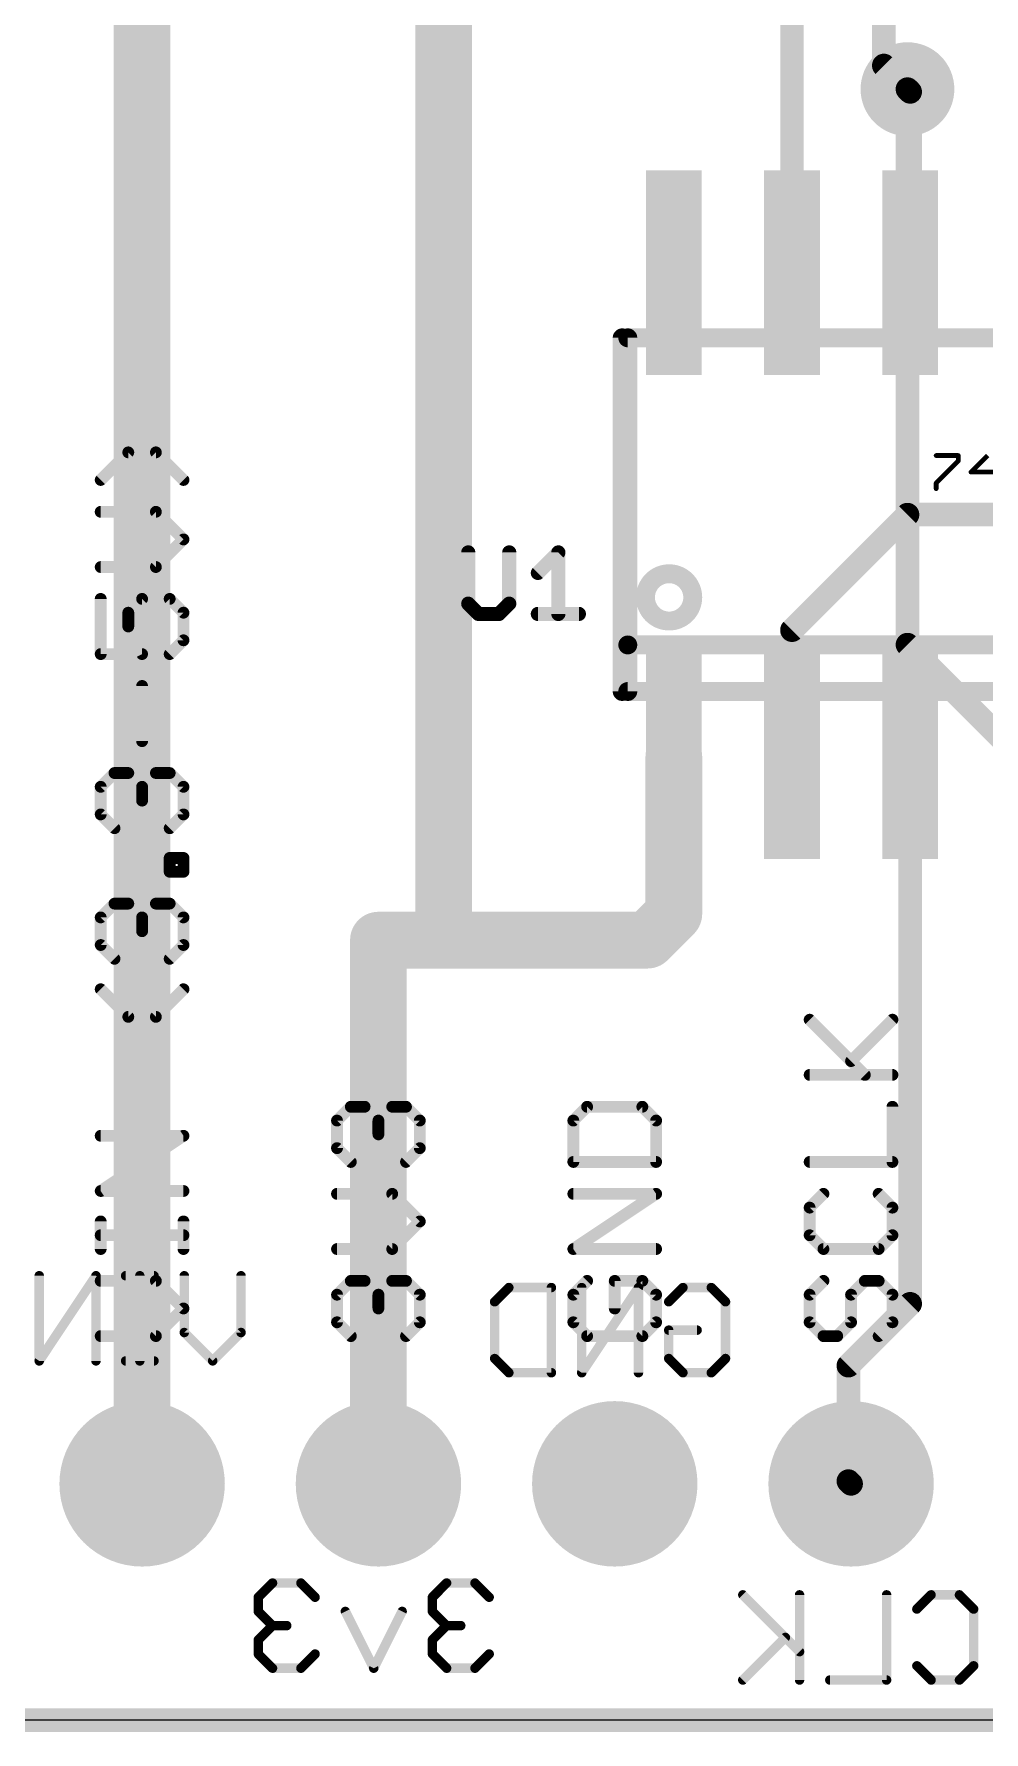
# Model space of a CAD drawing. Extents: x 0 to 40, y -0.1 to 39.1.
# Drawn here: x 8.65 to 18.86, y -0.13 to 18.12 of the extents above; entities that cross this region are included whole.
import ezdxf

# ---------------------------------------------------------------- set-up
doc = ezdxf.new("R2010")
doc.units = 0
for name, color, linetype in [('1', 12, 'CONTINUOUS'), ('16', 132, 'CONTINUOUS'), ('17', 110, 'CONTINUOUS'), ('18', 110, 'CONTINUOUS'), ('20', 53, 'CONTINUOUS'), ('21', 40, 'CONTINUOUS'), ('22', 40, 'CONTINUOUS'), ('25', 253, 'CONTINUOUS'), ('27', 253, 'CONTINUOUS'), ('51', 253, 'CONTINUOUS')]:
    doc.layers.add(name, color=color, linetype=linetype)

# ---------------------------------------------------------------- blocks, each defined once
blk = doc.blocks.new('RECT')
blk.add_solid([(-0.5, -0.5), (0.5, -0.5), (-0.5, 0.5), (0.5, 0.5)])
blk = doc.blocks.new('ROUNDP')
at = {"const_width": 0.5}
blk.add_lwpolyline([(0, -0.25, 1), (0, 0.25, 1), (0, -0.25)], format="xyb", dxfattribs=at)
blk = doc.blocks.new('ROUNDV')
at = {"const_width": 0.5}
blk.add_lwpolyline([(0, -0.25, 1), (0, 0.25, 1), (0, -0.25)], format="xyb", dxfattribs=at)

msp = doc.modelspace()

# ---------------------------------------------------------------- linework, layer by layer
at = {"layer": '1'}
for points, const_width in [([(13.048, 24.638), (13.048, 8.382)], 0.6096), ([(16.793, 21.375), (16.793, 15.554)], 0.254), ([(17.78, 17.78), (17.78, 19.402)], 0.254), ([(9.808, 2.54), (9.808, 18.513)], 0.6096), ([(18.034, 17.526), (17.78, 17.78)], 0.254), ([(18.063, 17.497), (18.034, 17.526)], 0.254), ([(18.063, 15.554), (18.063, 17.497)], 0.254), ([(18.034, 12.954), (16.793, 11.713)], 0.254), ([(26.035, 12.954), (18.034, 12.954)], 0.254), ([(16.793, 10.354), (16.793, 11.713)], 0.254), ([(15.523, 10.354), (15.523, 8.665)], 0.6096), ([(18.063, 10.354), (18.063, 4.474)], 0.254), ([(15.523, 8.665), (15.24, 8.382)], 0.6096), ([(12.348, 2.54), (12.348, 8.382)], 0.6096), ([(13.048, 8.382), (12.348, 8.382)], 0.6096), ([(15.24, 8.382), (13.048, 8.382)], 0.6096), ([(18.063, 4.474), (17.399, 3.81)], 0.254), ([(17.399, 3.81), (17.399, 2.569)], 0.254), ([(17.399, 2.569), (17.428, 2.54)], 0.254), ([(34.318, 0), (5.618, 0)], 0.254)]:
    msp.add_lwpolyline(points, dxfattribs=dict(at, const_width=const_width))
for points, const_width in [([(17.8249, 17.8249, 1), (17.7351, 17.7351)], 0.127), ([(17.7165, 17.78, 1), (17.8435, 17.78)], 0.127), ([(18.0789, 17.5709, 1), (17.9891, 17.4811)], 0.127), ([(17.9891, 17.4811, 1), (18.0789, 17.5709)], 0.127), ([(18.1265, 17.497, 1), (17.9995, 17.497)], 0.127), ([(18.0181, 17.4521, 1), (18.1079, 17.5419)], 0.127), ([(16.7295, 15.554, 1), (16.8565, 15.554)], 0.127), ([(17.9995, 15.554, 1), (18.1265, 15.554)], 0.127), ([(18.034, 13.0175, 1), (18.034, 12.8905)], 0.127), ([(18.0789, 12.9091, 1), (17.9891, 12.9989)], 0.127), ([(16.8565, 11.713, 1), (16.7295, 11.713)], 0.127), ([(16.7481, 11.7579, 1), (16.8379, 11.6681)], 0.127), ([(15.6754, 10.354, 1), (15.3706, 10.354)], 0.3048), ([(16.7295, 10.354, 1), (16.8565, 10.354)], 0.127), ([(18.1265, 10.354, 1), (17.9995, 10.354)], 0.127), ([(15.6308, 8.5572, 1), (15.4152, 8.7728)], 0.3048), ([(15.3706, 8.665, 1), (15.6754, 8.665)], 0.3048), ([(12.5004, 8.382, 1), (12.1956, 8.382)], 0.3048), ([(12.348, 8.5344, 1), (12.348, 8.2296)], 0.3048), ([(13.048, 8.5344, 1), (13.048, 8.2296)], 0.3048), ([(13.048, 8.2296, 1), (13.048, 8.5344)], 0.3048), ([(15.1322, 8.4898, 1), (15.3478, 8.2742)], 0.3048), ([(15.24, 8.2296, 1), (15.24, 8.5344)], 0.3048), ([(12.8956, 8.382, 1), (13.2004, 8.382)], 0.3048), ([(18.1079, 4.4291, 1), (18.0181, 4.5189)], 0.127), ([(17.9995, 4.474, 1), (18.1265, 4.474)], 0.127), ([(17.4625, 3.81, 1), (17.3355, 3.81)], 0.127), ([(17.3541, 3.8549, 1), (17.4439, 3.7651)], 0.127), ([(9.6556, 2.54, 1), (9.9604, 2.54)], 0.3048), ([(12.1956, 2.54, 1), (12.5004, 2.54)], 0.3048), ([(17.4439, 2.6139, 1), (17.3541, 2.5241)], 0.127), ([(17.3355, 2.569, 1), (17.4625, 2.569)], 0.127), ([(17.3831, 2.4951, 1), (17.4729, 2.5849)], 0.127)]:
    msp.add_lwpolyline(points, format="xyb", dxfattribs=dict(at, const_width=const_width))
at = {"layer": '16', "const_width": 0.254}
for points in [[(18.034, 17.526), (18.034, 11.557)], [(18.034, 11.557), (19.05, 10.541)], [(5.618, 0), (34.318, 0)]]:
    msp.add_lwpolyline(points, dxfattribs=at)
at = {"layer": '16', "const_width": 0.127}
for points in [[(18.0975, 17.526, 1), (17.9705, 17.526)], [(18.0789, 11.6019, 1), (17.9891, 11.5121)], [(17.9705, 11.557, 1), (18.0975, 11.557)]]:
    msp.add_lwpolyline(points, format="xyb", dxfattribs=at)
at = {"layer": '20'}
msp.add_line((36.968, 0), (2.968, 0), dxfattribs=at)
at = {"layer": '21'}
for points, const_width in [([(14.968, 14.854), (14.968, 11.054)], 0.2032), ([(9.6593, 13.6234), (9.3627, 13.3268)], 0.127), ([(9.9559, 13.6234), (9.6593, 13.6234)], 0.127), ([(10.2525, 13.3268), (9.9559, 13.6234)], 0.127), ([(9.9559, 12.9844), (9.3627, 12.9844)], 0.127), ([(10.2525, 12.6878), (9.9559, 12.9844)], 0.127), ([(9.9559, 12.3912), (10.2525, 12.6878)], 0.127), ([(9.3627, 12.3912), (9.9559, 12.3912)], 0.127), ([(9.3627, 12.0489), (9.3627, 11.4557)], 0.127), ([(9.6593, 11.9006), (9.8076, 12.0489)], 0.127), ([(9.8076, 12.0489), (10.1042, 12.0489)], 0.127), ([(10.1042, 12.0489), (10.2525, 11.9006)], 0.127), ([(9.6593, 11.7523), (9.6593, 11.9006)], 0.127), ([(10.2525, 11.9006), (10.2525, 11.604)], 0.127), ([(9.8076, 11.4557), (9.6593, 11.7523)], 0.127), ([(9.3627, 11.4557), (9.8076, 11.4557)], 0.127), ([(10.2525, 11.604), (10.1042, 11.4557)], 0.127), ([(9.8076, 10.5202), (9.8076, 11.1134)], 0.127), ([(9.3627, 10.0296), (9.511, 10.1779)], 0.127), ([(9.511, 10.1779), (9.6593, 10.1779)], 0.127), ([(9.6593, 10.1779), (9.8076, 10.0296)], 0.127), ([(9.8076, 10.0296), (9.9559, 10.1779)], 0.127), ([(9.9559, 10.1779), (10.1042, 10.1779)], 0.127), ([(10.1042, 10.1779), (10.2525, 10.0296)], 0.127), ([(9.3627, 9.733), (9.3627, 10.0296)], 0.127), ([(9.8076, 10.0296), (9.8076, 9.8813)], 0.127), ([(10.2525, 10.0296), (10.2525, 9.733)], 0.127), ([(9.511, 9.5847), (9.3627, 9.733)], 0.127), ([(10.2525, 9.733), (10.1042, 9.5847)], 0.127), ([(10.1042, 9.1169), (10.1042, 9.2652)], 0.127), ([(10.1042, 9.2652), (10.2525, 9.2652)], 0.127), ([(10.2525, 9.2652), (10.2525, 9.1169)], 0.127), ([(10.2525, 9.1169), (10.1042, 9.1169)], 0.127), ([(9.3627, 8.6263), (9.511, 8.7746)], 0.127), ([(9.511, 8.7746), (9.6593, 8.7746)], 0.127), ([(9.6593, 8.7746), (9.8076, 8.6263)], 0.127), ([(9.8076, 8.6263), (9.9559, 8.7746)], 0.127), ([(9.9559, 8.7746), (10.1042, 8.7746)], 0.127), ([(10.1042, 8.7746), (10.2525, 8.6263)], 0.127), ([(9.3627, 8.3297), (9.3627, 8.6263)], 0.127), ([(9.8076, 8.6263), (9.8076, 8.478)], 0.127), ([(10.2525, 8.6263), (10.2525, 8.3297)], 0.127), ([(9.511, 8.1814), (9.3627, 8.3297)], 0.127), ([(10.2525, 8.3297), (10.1042, 8.1814)], 0.127), ([(9.6593, 7.5577), (9.3627, 7.8543)], 0.127), ([(10.2525, 7.8543), (9.9559, 7.5577)], 0.127), ([(9.9559, 7.5577), (9.6593, 7.5577)], 0.127), ([(17.5759, 6.9341), (16.9827, 7.5272)], 0.127), ([(17.4276, 7.0823), (17.8725, 7.5272)], 0.127), ([(16.9827, 6.9341), (17.8725, 6.9341)], 0.127), ([(11.9027, 6.4434), (12.051, 6.5917)], 0.127), ([(12.051, 6.5917), (12.1993, 6.5917)], 0.127), ([(12.1993, 6.5917), (12.3476, 6.4434)], 0.127), ([(12.3476, 6.4434), (12.4959, 6.5917)], 0.127), ([(12.4959, 6.5917), (12.6442, 6.5917)], 0.127), ([(12.6442, 6.5917), (12.7925, 6.4434)], 0.127), ([(14.591, 6.5917), (14.4427, 6.4434)], 0.127), ([(15.1842, 6.5917), (14.591, 6.5917)], 0.127), ([(15.3325, 6.4434), (15.1842, 6.5917)], 0.127), ([(17.8725, 5.9985), (17.8725, 6.5917)], 0.127), ([(11.9027, 6.1468), (11.9027, 6.4434)], 0.127), ([(12.3476, 6.4434), (12.3476, 6.2951)], 0.127), ([(12.7925, 6.4434), (12.7925, 6.1468)], 0.127), ([(14.4427, 6.4434), (14.4427, 5.9985)], 0.127), ([(15.3325, 5.9985), (15.3325, 6.4434)], 0.127), ([(9.3627, 5.6867), (10.2525, 6.2799)], 0.127), ([(10.2525, 6.2799), (9.3627, 6.2799)], 0.127), ([(12.051, 5.9985), (11.9027, 6.1468)], 0.127), ([(12.7925, 6.1468), (12.6442, 5.9985)], 0.127), ([(14.4427, 5.9985), (15.3325, 5.9985)], 0.127), ([(16.9827, 5.9985), (17.8725, 5.9985)], 0.127), ([(10.2525, 5.6867), (9.3627, 5.6867)], 0.127), ([(12.4959, 5.6562), (11.9027, 5.6562)], 0.127), ([(12.7925, 5.3596), (12.4959, 5.6562)], 0.127), ([(14.4427, 5.063), (15.3325, 5.6562)], 0.127), ([(15.3325, 5.6562), (14.4427, 5.6562)], 0.127), ([(17.131, 5.6562), (16.9827, 5.5079)], 0.127), ([(17.8725, 5.5079), (17.7242, 5.6562)], 0.127), ([(16.9827, 5.5079), (16.9827, 5.2113)], 0.127), ([(17.8725, 5.2113), (17.8725, 5.5079)], 0.127), ([(9.3627, 5.063), (9.3627, 5.3596)], 0.127), ([(10.2525, 5.063), (10.2525, 5.3596)], 0.127), ([(12.4959, 5.063), (12.7925, 5.3596)], 0.127), ([(10.2525, 5.2113), (9.3627, 5.2113)], 0.127), ([(11.9027, 5.063), (12.4959, 5.063)], 0.127), ([(15.3325, 5.063), (14.4427, 5.063)], 0.127), ([(16.9827, 5.2113), (17.131, 5.063)], 0.127), ([(17.131, 5.063), (17.7242, 5.063)], 0.127), ([(17.7242, 5.063), (17.8725, 5.2113)], 0.127), ([(9.9559, 4.7207), (9.3627, 4.7207)], 0.127), ([(10.2525, 4.4241), (9.9559, 4.7207)], 0.127), ([(11.9027, 4.5724), (12.051, 4.7207)], 0.127), ([(12.051, 4.7207), (12.1993, 4.7207)], 0.127), ([(12.1993, 4.7207), (12.3476, 4.5724)], 0.127), ([(12.3476, 4.5724), (12.4959, 4.7207)], 0.127), ([(12.4959, 4.7207), (12.6442, 4.7207)], 0.127), ([(12.6442, 4.7207), (12.7925, 4.5724)], 0.127), ([(14.591, 4.7207), (14.4427, 4.5724)], 0.127), ([(15.1842, 4.7207), (14.8876, 4.7207)], 0.127), ([(14.8876, 4.7207), (14.8876, 4.4241)], 0.127), ([(15.3325, 4.5724), (15.1842, 4.7207)], 0.127), ([(17.131, 4.7207), (16.9827, 4.5724)], 0.127), ([(17.4276, 4.5724), (17.5759, 4.7207)], 0.127), ([(17.5759, 4.7207), (17.7242, 4.7207)], 0.127), ([(17.7242, 4.7207), (17.8725, 4.5724)], 0.127), ([(11.9027, 4.2758), (11.9027, 4.5724)], 0.127), ([(12.3476, 4.5724), (12.3476, 4.4241)], 0.127), ([(12.7925, 4.5724), (12.7925, 4.2758)], 0.127), ([(14.4427, 4.5724), (14.4427, 4.2758)], 0.127), ([(15.3325, 4.2758), (15.3325, 4.5724)], 0.127), ([(16.9827, 4.5724), (16.9827, 4.2758)], 0.127), ([(17.4276, 4.2758), (17.4276, 4.5724)], 0.127), ([(17.8725, 4.5724), (17.8725, 4.2758)], 0.127), ([(9.9559, 4.1275), (10.2525, 4.4241)], 0.127), ([(12.051, 4.1275), (11.9027, 4.2758)], 0.127), ([(12.7925, 4.2758), (12.6442, 4.1275)], 0.127), ([(14.4427, 4.2758), (14.591, 4.1275)], 0.127), ([(15.1842, 4.1275), (15.3325, 4.2758)], 0.127), ([(16.9827, 4.2758), (17.131, 4.1275)], 0.127), ([(17.2793, 4.1275), (17.4276, 4.2758)], 0.127), ([(17.8725, 4.2758), (17.7242, 4.1275)], 0.127), ([(9.3627, 4.1275), (9.9559, 4.1275)], 0.127), ([(14.591, 4.1275), (15.1842, 4.1275)], 0.127), ([(17.131, 4.1275), (17.2793, 4.1275)], 0.127)]:
    msp.add_lwpolyline(points, dxfattribs=dict(at, const_width=const_width))
for points, const_width in [([(15.0188, 14.854, 1), (14.9172, 14.854)], 0.1016), ([(9.6593, 13.6551, 1), (9.6593, 13.5916)], 0.0635), ([(9.6818, 13.6009, 1), (9.6369, 13.6458)], 0.0635), ([(9.9784, 13.6458, 1), (9.9335, 13.6009)], 0.0635), ([(9.9559, 13.5916, 1), (9.9559, 13.6551)], 0.0635), ([(9.3403, 13.3492, 1), (9.3852, 13.3043)], 0.0635), ([(10.23, 13.3043, 1), (10.275, 13.3492)], 0.0635), ([(9.3627, 13.0162, 1), (9.3627, 12.9527)], 0.0635), ([(9.9784, 13.0069, 1), (9.9335, 12.962)], 0.0635), ([(9.9559, 12.9527, 1), (9.9559, 13.0162)], 0.0635), ([(10.275, 12.6654, 1), (10.23, 12.7103)], 0.0635), ([(10.23, 12.6654, 1), (10.275, 12.7103)], 0.0635), ([(9.3627, 12.423, 1), (9.3627, 12.3595)], 0.0635), ([(9.9335, 12.4137, 1), (9.9784, 12.3688)], 0.0635), ([(9.9559, 12.3595, 1), (9.9559, 12.423)], 0.0635), ([(15.4722, 11.811, 1), (15.4722, 12.319, 1), (15.4722, 11.811)], 0.2032), ([(9.3945, 12.0489, 1), (9.331, 12.0489)], 0.0635), ([(9.8076, 12.0807, 1), (9.8076, 12.0171)], 0.0635), ([(9.8301, 12.0264, 1), (9.7852, 12.0714)], 0.0635), ([(10.1267, 12.0714, 1), (10.0818, 12.0264)], 0.0635), ([(10.1042, 12.0171, 1), (10.1042, 12.0807)], 0.0635), ([(9.6911, 11.9006, 1), (9.6276, 11.9006)], 0.0635), ([(9.6369, 11.9231, 1), (9.6818, 11.8782)], 0.0635), ([(10.2843, 11.9006, 1), (10.2208, 11.9006)], 0.0635), ([(10.23, 11.8782, 1), (10.275, 11.9231)], 0.0635), ([(9.6877, 11.7665, 1), (9.6309, 11.7381)], 0.0635), ([(9.6276, 11.7523, 1), (9.6911, 11.7523)], 0.0635), ([(9.3627, 11.4875, 1), (9.3627, 11.424)], 0.0635), ([(9.7792, 11.4415, 1), (9.836, 11.4699)], 0.0635), ([(9.8076, 11.424, 1), (9.8076, 11.4875)], 0.0635), ([(10.0818, 11.4782, 1), (10.1267, 11.4333)], 0.0635), ([(10.2208, 11.604, 1), (10.2843, 11.604)], 0.0635), ([(10.275, 11.5816, 1), (10.23, 11.6265)], 0.0635), ([(9.331, 11.4557, 1), (9.3945, 11.4557)], 0.0635), ([(9.8394, 11.1134, 1), (9.7759, 11.1134)], 0.0635), ([(14.9172, 11.054, 1), (15.0188, 11.054)], 0.1016), ([(9.7759, 10.5202, 1), (9.8394, 10.5202)], 0.0635), ([(9.511, 10.2096, 1), (9.511, 10.1461)], 0.0635), ([(9.5335, 10.1554, 1), (9.4886, 10.2003)], 0.0635), ([(9.6818, 10.2003, 1), (9.6369, 10.1554)], 0.0635), ([(9.6593, 10.1461, 1), (9.6593, 10.2096)], 0.0635), ([(9.9559, 10.2096, 1), (9.9559, 10.1461)], 0.0635), ([(9.9784, 10.1554, 1), (9.9335, 10.2003)], 0.0635), ([(10.1267, 10.2003, 1), (10.0818, 10.1554)], 0.0635), ([(10.1042, 10.1461, 1), (10.1042, 10.2096)], 0.0635), ([(9.3945, 10.0296, 1), (9.331, 10.0296)], 0.0635), ([(9.3403, 10.052, 1), (9.3852, 10.0071)], 0.0635), ([(9.8394, 10.0296, 1), (9.7759, 10.0296)], 0.0635), ([(9.7852, 10.052, 1), (9.8301, 10.0071)], 0.0635), ([(9.7852, 10.0071, 1), (9.8301, 10.052)], 0.0635), ([(10.2843, 10.0296, 1), (10.2208, 10.0296)], 0.0635), ([(10.23, 10.0071, 1), (10.275, 10.052)], 0.0635), ([(9.7759, 9.8813, 1), (9.8394, 9.8813)], 0.0635), ([(9.331, 9.733, 1), (9.3945, 9.733)], 0.0635), ([(9.3852, 9.7554, 1), (9.3403, 9.7105)], 0.0635), ([(10.2208, 9.733, 1), (10.2843, 9.733)], 0.0635), ([(10.275, 9.7105, 1), (10.23, 9.7554)], 0.0635), ([(9.4886, 9.5622, 1), (9.5335, 9.6071)], 0.0635), ([(10.0818, 9.6071, 1), (10.1267, 9.5622)], 0.0635), ([(10.1042, 9.297, 1), (10.1042, 9.2335)], 0.0635), ([(10.136, 9.2652, 1), (10.0725, 9.2652)], 0.0635), ([(10.2843, 9.2652, 1), (10.2208, 9.2652)], 0.0635), ([(10.2525, 9.2335, 1), (10.2525, 9.297)], 0.0635), ([(10.1042, 9.1487, 1), (10.1042, 9.0852)], 0.0635), ([(10.0725, 9.1169, 1), (10.136, 9.1169)], 0.0635), ([(10.2208, 9.1169, 1), (10.2843, 9.1169)], 0.0635), ([(10.2525, 9.0852, 1), (10.2525, 9.1487)], 0.0635), ([(9.511, 8.8063, 1), (9.511, 8.7428)], 0.0635), ([(9.5335, 8.7521, 1), (9.4886, 8.797)], 0.0635), ([(9.6818, 8.797, 1), (9.6369, 8.7521)], 0.0635), ([(9.6593, 8.7428, 1), (9.6593, 8.8063)], 0.0635), ([(9.9559, 8.8063, 1), (9.9559, 8.7428)], 0.0635), ([(9.9784, 8.7521, 1), (9.9335, 8.797)], 0.0635), ([(10.1267, 8.797, 1), (10.0818, 8.7521)], 0.0635), ([(10.1042, 8.7428, 1), (10.1042, 8.8063)], 0.0635), ([(9.3945, 8.6263, 1), (9.331, 8.6263)], 0.0635), ([(9.3403, 8.6487, 1), (9.3852, 8.6038)], 0.0635), ([(9.8394, 8.6263, 1), (9.7759, 8.6263)], 0.0635), ([(9.7852, 8.6487, 1), (9.8301, 8.6038)], 0.0635), ([(9.7852, 8.6038, 1), (9.8301, 8.6487)], 0.0635), ([(10.2843, 8.6263, 1), (10.2208, 8.6263)], 0.0635), ([(10.23, 8.6038, 1), (10.275, 8.6487)], 0.0635), ([(9.3852, 8.3522, 1), (9.3403, 8.3073)], 0.0635), ([(9.7759, 8.478, 1), (9.8394, 8.478)], 0.0635), ([(10.275, 8.3073, 1), (10.23, 8.3522)], 0.0635), ([(9.331, 8.3297, 1), (9.3945, 8.3297)], 0.0635), ([(9.4886, 8.159, 1), (9.5335, 8.2039)], 0.0635), ([(10.0818, 8.2039, 1), (10.1267, 8.159)], 0.0635), ([(10.2208, 8.3297, 1), (10.2843, 8.3297)], 0.0635), ([(9.3852, 7.8768, 1), (9.3403, 7.8319)], 0.0635), ([(10.275, 7.8319, 1), (10.23, 7.8768)], 0.0635), ([(9.6593, 7.5895, 1), (9.6593, 7.526)], 0.0635), ([(9.6369, 7.5353, 1), (9.6818, 7.5802)], 0.0635), ([(9.9335, 7.5802, 1), (9.9784, 7.5353)], 0.0635), ([(9.9559, 7.526, 1), (9.9559, 7.5895)], 0.0635), ([(17.0052, 7.5497, 1), (16.9603, 7.5048)], 0.0635), ([(17.895, 7.5048, 1), (17.85, 7.5497)], 0.0635), ([(17.4052, 7.1048, 1), (17.4501, 7.0599)], 0.0635), ([(16.9827, 6.9658, 1), (16.9827, 6.9023)], 0.0635), ([(17.5535, 6.9116, 1), (17.5984, 6.9565)], 0.0635), ([(17.8725, 6.9023, 1), (17.8725, 6.9658)], 0.0635), ([(12.051, 6.6235, 1), (12.051, 6.56)], 0.0635), ([(12.0735, 6.5693, 1), (12.0286, 6.6142)], 0.0635), ([(12.2218, 6.6142, 1), (12.1769, 6.5693)], 0.0635), ([(12.1993, 6.56, 1), (12.1993, 6.6235)], 0.0635), ([(12.4959, 6.6235, 1), (12.4959, 6.56)], 0.0635), ([(12.5184, 6.5693, 1), (12.4735, 6.6142)], 0.0635), ([(12.6667, 6.6142, 1), (12.6218, 6.5693)], 0.0635), ([(12.6442, 6.56, 1), (12.6442, 6.6235)], 0.0635), ([(14.591, 6.6235, 1), (14.591, 6.56)], 0.0635), ([(14.6135, 6.5693, 1), (14.5686, 6.6142)], 0.0635), ([(15.2067, 6.6142, 1), (15.1618, 6.5693)], 0.0635), ([(15.1842, 6.56, 1), (15.1842, 6.6235)], 0.0635), ([(17.9043, 6.5917, 1), (17.8408, 6.5917)], 0.0635), ([(11.9345, 6.4434, 1), (11.871, 6.4434)], 0.0635), ([(11.8803, 6.4659, 1), (11.9252, 6.421)], 0.0635), ([(12.3794, 6.4434, 1), (12.3159, 6.4434)], 0.0635), ([(12.3252, 6.4659, 1), (12.3701, 6.421)], 0.0635), ([(12.3252, 6.421, 1), (12.3701, 6.4659)], 0.0635), ([(12.8243, 6.4434, 1), (12.7607, 6.4434)], 0.0635), ([(12.77, 6.421, 1), (12.815, 6.4659)], 0.0635), ([(14.4745, 6.4434, 1), (14.411, 6.4434)], 0.0635), ([(14.4203, 6.4659, 1), (14.4652, 6.421)], 0.0635), ([(15.3643, 6.4434, 1), (15.3008, 6.4434)], 0.0635), ([(15.31, 6.421, 1), (15.355, 6.4659)], 0.0635), ([(9.3627, 6.3116, 1), (9.3627, 6.2481)], 0.0635), ([(10.2701, 6.2535, 1), (10.2349, 6.3063)], 0.0635), ([(10.2525, 6.2481, 1), (10.2525, 6.3116)], 0.0635), ([(11.9252, 6.1693, 1), (11.8803, 6.1244)], 0.0635), ([(12.3159, 6.2951, 1), (12.3794, 6.2951)], 0.0635), ([(12.815, 6.1244, 1), (12.77, 6.1693)], 0.0635), ([(11.871, 6.1468, 1), (11.9345, 6.1468)], 0.0635), ([(12.0286, 5.9761, 1), (12.0735, 6.021)], 0.0635), ([(12.6218, 6.021, 1), (12.6667, 5.9761)], 0.0635), ([(12.7607, 6.1468, 1), (12.8243, 6.1468)], 0.0635), ([(14.4427, 6.0303, 1), (14.4427, 5.9668)], 0.0635), ([(14.411, 5.9985, 1), (14.4745, 5.9985)], 0.0635), ([(15.3008, 5.9985, 1), (15.3643, 5.9985)], 0.0635), ([(15.3325, 5.9668, 1), (15.3325, 6.0303)], 0.0635), ([(16.9827, 6.0303, 1), (16.9827, 5.9668)], 0.0635), ([(17.8408, 5.9985, 1), (17.9043, 5.9985)], 0.0635), ([(17.8725, 5.9668, 1), (17.8725, 6.0303)], 0.0635), ([(9.3627, 5.7184, 1), (9.3627, 5.6549)], 0.0635), ([(9.3451, 5.7131, 1), (9.3804, 5.6603)], 0.0635), ([(10.2525, 5.6549, 1), (10.2525, 5.7184)], 0.0635), ([(11.9027, 5.6879, 1), (11.9027, 5.6244)], 0.0635), ([(12.5184, 5.6786, 1), (12.4735, 5.6337)], 0.0635), ([(12.4959, 5.6244, 1), (12.4959, 5.6879)], 0.0635), ([(14.4427, 5.6879, 1), (14.4427, 5.6244)], 0.0635), ([(15.3501, 5.6298, 1), (15.3149, 5.6826)], 0.0635), ([(15.3325, 5.6244, 1), (15.3325, 5.6879)], 0.0635), ([(17.1535, 5.6337, 1), (17.1086, 5.6786)], 0.0635), ([(17.7467, 5.6786, 1), (17.7018, 5.6337)], 0.0635), ([(17.0145, 5.5079, 1), (16.951, 5.5079)], 0.0635), ([(16.9603, 5.5303, 1), (17.0052, 5.4854)], 0.0635), ([(17.9043, 5.5079, 1), (17.8408, 5.5079)], 0.0635), ([(17.85, 5.4854, 1), (17.895, 5.5303)], 0.0635), ([(9.3945, 5.3596, 1), (9.331, 5.3596)], 0.0635), ([(10.2843, 5.3596, 1), (10.2208, 5.3596)], 0.0635), ([(12.815, 5.3372, 1), (12.77, 5.3821)], 0.0635), ([(12.77, 5.3372, 1), (12.815, 5.3821)], 0.0635), ([(9.3627, 5.2431, 1), (9.3627, 5.1796)], 0.0635), ([(10.2525, 5.1796, 1), (10.2525, 5.2431)], 0.0635), ([(11.9027, 5.0948, 1), (11.9027, 5.0313)], 0.0635), ([(12.4735, 5.0855, 1), (12.5184, 5.0406)], 0.0635), ([(12.4959, 5.0313, 1), (12.4959, 5.0948)], 0.0635), ([(14.4427, 5.0948, 1), (14.4427, 5.0313)], 0.0635), ([(14.4251, 5.0894, 1), (14.4604, 5.0366)], 0.0635), ([(15.3325, 5.0313, 1), (15.3325, 5.0948)], 0.0635), ([(17.0052, 5.2338, 1), (16.9603, 5.1889)], 0.0635), ([(16.951, 5.2113, 1), (17.0145, 5.2113)], 0.0635), ([(17.131, 5.0948, 1), (17.131, 5.0313)], 0.0635), ([(17.1086, 5.0406, 1), (17.1535, 5.0855)], 0.0635), ([(17.7018, 5.0855, 1), (17.7467, 5.0406)], 0.0635), ([(17.7242, 5.0313, 1), (17.7242, 5.0948)], 0.0635), ([(17.8408, 5.2113, 1), (17.9043, 5.2113)], 0.0635), ([(17.895, 5.1889, 1), (17.85, 5.2338)], 0.0635), ([(9.331, 5.063, 1), (9.3945, 5.063)], 0.0635), ([(10.2208, 5.063, 1), (10.2843, 5.063)], 0.0635), ([(9.3627, 4.7524, 1), (9.3627, 4.6889)], 0.0635), ([(9.9784, 4.7431, 1), (9.9335, 4.6982)], 0.0635), ([(9.9559, 4.6889, 1), (9.9559, 4.7524)], 0.0635), ([(12.051, 4.7524, 1), (12.051, 4.6889)], 0.0635), ([(12.0735, 4.6982, 1), (12.0286, 4.7431)], 0.0635), ([(12.2218, 4.7431, 1), (12.1769, 4.6982)], 0.0635), ([(12.1993, 4.6889, 1), (12.1993, 4.7524)], 0.0635), ([(12.4959, 4.7524, 1), (12.4959, 4.6889)], 0.0635), ([(12.5184, 4.6982, 1), (12.4735, 4.7431)], 0.0635), ([(12.6667, 4.7431, 1), (12.6218, 4.6982)], 0.0635), ([(12.6442, 4.6889, 1), (12.6442, 4.7524)], 0.0635), ([(14.6135, 4.6982, 1), (14.5686, 4.7431)], 0.0635), ([(14.8876, 4.7524, 1), (14.8876, 4.6889)], 0.0635), ([(14.9194, 4.7207, 1), (14.8559, 4.7207)], 0.0635), ([(15.2067, 4.7431, 1), (15.1618, 4.6982)], 0.0635), ([(15.1842, 4.6889, 1), (15.1842, 4.7524)], 0.0635), ([(17.1535, 4.6982, 1), (17.1086, 4.7431)], 0.0635), ([(17.5759, 4.7524, 1), (17.5759, 4.6889)], 0.0635), ([(17.5984, 4.6982, 1), (17.5535, 4.7431)], 0.0635), ([(17.7467, 4.7431, 1), (17.7018, 4.6982)], 0.0635), ([(17.7242, 4.6889, 1), (17.7242, 4.7524)], 0.0635), ([(11.9345, 4.5724, 1), (11.871, 4.5724)], 0.0635), ([(11.8803, 4.5948, 1), (11.9252, 4.5499)], 0.0635), ([(12.3794, 4.5724, 1), (12.3159, 4.5724)], 0.0635), ([(12.3252, 4.5948, 1), (12.3701, 4.5499)], 0.0635), ([(12.3252, 4.5499, 1), (12.3701, 4.5948)], 0.0635), ([(12.8243, 4.5724, 1), (12.7607, 4.5724)], 0.0635), ([(12.77, 4.5499, 1), (12.815, 4.5948)], 0.0635), ([(14.4745, 4.5724, 1), (14.411, 4.5724)], 0.0635), ([(14.4203, 4.5948, 1), (14.4652, 4.5499)], 0.0635), ([(15.3643, 4.5724, 1), (15.3008, 4.5724)], 0.0635), ([(15.31, 4.5499, 1), (15.355, 4.5948)], 0.0635), ([(17.0145, 4.5724, 1), (16.951, 4.5724)], 0.0635), ([(16.9603, 4.5948, 1), (17.0052, 4.5499)], 0.0635), ([(17.4594, 4.5724, 1), (17.3959, 4.5724)], 0.0635), ([(17.4052, 4.5948, 1), (17.4501, 4.5499)], 0.0635), ([(17.9043, 4.5724, 1), (17.8408, 4.5724)], 0.0635), ([(17.85, 4.5499, 1), (17.895, 4.5948)], 0.0635), ([(10.275, 4.4016, 1), (10.23, 4.4465)], 0.0635), ([(10.23, 4.4016, 1), (10.275, 4.4465)], 0.0635), ([(12.3159, 4.4241, 1), (12.3794, 4.4241)], 0.0635), ([(14.8559, 4.4241, 1), (14.9194, 4.4241)], 0.0635), ([(11.9252, 4.2982, 1), (11.8803, 4.2533)], 0.0635), ([(11.871, 4.2758, 1), (11.9345, 4.2758)], 0.0635), ([(12.7607, 4.2758, 1), (12.8243, 4.2758)], 0.0635), ([(12.815, 4.2533, 1), (12.77, 4.2982)], 0.0635), ([(14.411, 4.2758, 1), (14.4745, 4.2758)], 0.0635), ([(14.4652, 4.2982, 1), (14.4203, 4.2533)], 0.0635), ([(15.3008, 4.2758, 1), (15.3643, 4.2758)], 0.0635), ([(15.355, 4.2533, 1), (15.31, 4.2982)], 0.0635), ([(17.0052, 4.2982, 1), (16.9603, 4.2533)], 0.0635), ([(16.951, 4.2758, 1), (17.0145, 4.2758)], 0.0635), ([(17.3959, 4.2758, 1), (17.4594, 4.2758)], 0.0635), ([(17.4501, 4.2533, 1), (17.4052, 4.2982)], 0.0635), ([(17.8408, 4.2758, 1), (17.9043, 4.2758)], 0.0635), ([(17.895, 4.2533, 1), (17.85, 4.2982)], 0.0635), ([(9.3627, 4.1593, 1), (9.3627, 4.0958)], 0.0635), ([(9.9335, 4.15, 1), (9.9784, 4.105)], 0.0635), ([(9.9559, 4.0958, 1), (9.9559, 4.1593)], 0.0635), ([(12.0286, 4.105, 1), (12.0735, 4.15)], 0.0635), ([(12.6218, 4.15, 1), (12.6667, 4.105)], 0.0635), ([(14.591, 4.1593, 1), (14.591, 4.0958)], 0.0635), ([(14.5686, 4.105, 1), (14.6135, 4.15)], 0.0635), ([(15.1618, 4.15, 1), (15.2067, 4.105)], 0.0635), ([(15.1842, 4.0958, 1), (15.1842, 4.1593)], 0.0635), ([(17.131, 4.1593, 1), (17.131, 4.0958)], 0.0635), ([(17.1086, 4.105, 1), (17.1535, 4.15)], 0.0635), ([(17.2569, 4.15, 1), (17.3018, 4.105)], 0.0635), ([(17.2793, 4.0958, 1), (17.2793, 4.1593)], 0.0635), ([(17.7018, 4.15, 1), (17.7467, 4.105)], 0.0635)]:
    msp.add_lwpolyline(points, format="xyb", dxfattribs=dict(at, const_width=const_width))
at = {"layer": '22', "const_width": 0.1016}
for points in [[(9.312, 4.776), (8.7019, 3.8608)], [(8.7019, 3.8608), (8.7019, 4.776)], [(9.312, 3.8608), (9.312, 4.776)], [(9.9357, 4.776), (9.6306, 4.776)], [(9.7832, 3.8608), (9.7832, 4.776)], [(10.2611, 4.1659), (10.2611, 4.776)], [(10.8712, 4.776), (10.8712, 4.1659)], [(13.597, 4.4965), (13.7496, 4.649)], [(13.7496, 4.649), (14.2072, 4.649)], [(14.2072, 4.649), (14.2072, 3.7338)], [(15.1427, 4.649), (14.5326, 3.7338)], [(14.5326, 3.7338), (14.5326, 4.649)], [(15.1427, 3.7338), (15.1427, 4.649)], [(15.4681, 4.4965), (15.6206, 4.649)], [(15.6206, 4.649), (15.9257, 4.649)], [(15.9257, 4.649), (16.0782, 4.4965)], [(13.597, 3.8863), (13.597, 4.4965)], [(16.0782, 4.4965), (16.0782, 3.8863)], [(10.5661, 3.8608), (10.2611, 4.1659)], [(10.8712, 4.1659), (10.5661, 3.8608)], [(15.4681, 3.8863), (15.4681, 4.1914)], [(15.4681, 4.1914), (15.7731, 4.1914)], [(9.9357, 3.8608), (9.6306, 3.8608)], [(13.7496, 3.7338), (13.597, 3.8863)], [(15.6206, 3.7338), (15.4681, 3.8863)], [(16.0782, 3.8863), (15.9257, 3.7338)], [(14.2072, 3.7338), (13.7496, 3.7338)], [(15.9257, 3.7338), (15.6206, 3.7338)], [(11.2096, 1.474), (11.057, 1.3215)], [(11.5146, 1.474), (11.2096, 1.474)], [(11.6672, 1.3215), (11.5146, 1.474)], [(13.0806, 1.474), (12.9281, 1.3215)], [(13.3857, 1.474), (13.0806, 1.474)], [(13.5382, 1.3215), (13.3857, 1.474)], [(11.057, 1.3215), (11.057, 1.1689)], [(12.9281, 1.3215), (12.9281, 1.1689)], [(16.8742, 0.7369), (16.264, 1.347)], [(16.8742, 1.347), (16.8742, 0.4318)], [(17.8097, 1.347), (17.8097, 0.4318)], [(18.1351, 1.1945), (18.2876, 1.347)], [(18.2876, 1.347), (18.5927, 1.347)], [(18.5927, 1.347), (18.7452, 1.1945)], [(11.057, 1.1689), (11.2096, 1.0164)], [(12.2976, 0.5588), (11.9926, 1.1689)], [(12.6027, 1.1689), (12.2976, 0.5588)], [(12.9281, 1.1689), (13.0806, 1.0164)], [(18.7452, 1.1945), (18.7452, 0.5843)], [(11.2096, 1.0164), (11.057, 0.8639)], [(11.057, 0.8639), (11.057, 0.7113)], [(11.2096, 1.0164), (11.3621, 1.0164)], [(13.0806, 1.0164), (12.9281, 0.8639)], [(12.9281, 0.8639), (12.9281, 0.7113)], [(13.0806, 1.0164), (13.2331, 1.0164)], [(16.7216, 0.8894), (16.264, 0.4318)], [(11.057, 0.7113), (11.2096, 0.5588)], [(11.5146, 0.5588), (11.6672, 0.7113)], [(12.9281, 0.7113), (13.0806, 0.5588)], [(13.3857, 0.5588), (13.5382, 0.7113)], [(11.2096, 0.5588), (11.5146, 0.5588)], [(13.0806, 0.5588), (13.3857, 0.5588)], [(18.2876, 0.4318), (18.1351, 0.5843)], [(18.7452, 0.5843), (18.5927, 0.4318)], [(17.8097, 0.4318), (17.1996, 0.4318)], [(18.5927, 0.4318), (18.2876, 0.4318)]]:
    msp.add_lwpolyline(points, dxfattribs=at)
at = {"layer": '22', "const_width": 0.0508}
for points in [[(8.7273, 4.776, 1), (8.6765, 4.776)], [(9.3374, 4.776, 1), (9.2866, 4.776)], [(9.3331, 4.7619, 1), (9.2909, 4.7901)], [(9.6306, 4.8014, 1), (9.6306, 4.7506)], [(9.8086, 4.776, 1), (9.7578, 4.776)], [(9.9357, 4.7506, 1), (9.9357, 4.8014)], [(10.2865, 4.776, 1), (10.2357, 4.776)], [(10.8966, 4.776, 1), (10.8458, 4.776)], [(13.7496, 4.6744, 1), (13.7496, 4.6236)], [(13.7675, 4.631, 1), (13.7316, 4.6669)], [(14.2326, 4.649, 1), (14.1818, 4.649)], [(14.2072, 4.6236, 1), (14.2072, 4.6744)], [(14.558, 4.649, 1), (14.5072, 4.649)], [(15.1681, 4.649, 1), (15.1173, 4.649)], [(15.1638, 4.6349, 1), (15.1215, 4.6631)], [(15.6206, 4.6744, 1), (15.6206, 4.6236)], [(15.6386, 4.631, 1), (15.6026, 4.6669)], [(15.9436, 4.6669, 1), (15.9077, 4.631)], [(15.9257, 4.6236, 1), (15.9257, 4.6744)], [(13.6224, 4.4965, 1), (13.5716, 4.4965)], [(13.5791, 4.5144, 1), (13.615, 4.4785)], [(15.4501, 4.5144, 1), (15.486, 4.4785)], [(16.1036, 4.4965, 1), (16.0528, 4.4965)], [(16.0602, 4.4785, 1), (16.0962, 4.5144)], [(10.279, 4.1838, 1), (10.2431, 4.1479)], [(10.8892, 4.1479, 1), (10.8532, 4.1838)], [(15.4935, 4.1914, 1), (15.4427, 4.1914)], [(15.4681, 4.2168, 1), (15.4681, 4.166)], [(15.7731, 4.166, 1), (15.7731, 4.2168)], [(10.2357, 4.1659, 1), (10.2865, 4.1659)], [(10.8458, 4.1659, 1), (10.8966, 4.1659)], [(8.6808, 3.8749, 1), (8.723, 3.8467)], [(8.6765, 3.8608, 1), (8.7273, 3.8608)], [(9.2866, 3.8608, 1), (9.3374, 3.8608)], [(9.6306, 3.8862, 1), (9.6306, 3.8354)], [(9.7578, 3.8608, 1), (9.8086, 3.8608)], [(9.9357, 3.8354, 1), (9.9357, 3.8862)], [(10.5482, 3.8788, 1), (10.5841, 3.8428)], [(10.5482, 3.8428, 1), (10.5841, 3.8788)], [(13.5716, 3.8863, 1), (13.6224, 3.8863)], [(13.615, 3.9043, 1), (13.5791, 3.8684)], [(15.486, 3.9043, 1), (15.4501, 3.8684)], [(15.4427, 3.8863, 1), (15.4935, 3.8863)], [(16.0528, 3.8863, 1), (16.1036, 3.8863)], [(16.0962, 3.8684, 1), (16.0602, 3.9043)], [(13.7496, 3.7592, 1), (13.7496, 3.7084)], [(13.7316, 3.7158, 1), (13.7675, 3.7518)], [(14.1818, 3.7338, 1), (14.2326, 3.7338)], [(14.2072, 3.7084, 1), (14.2072, 3.7592)], [(14.5114, 3.7479, 1), (14.5537, 3.7197)], [(14.5072, 3.7338, 1), (14.558, 3.7338)], [(15.1173, 3.7338, 1), (15.1681, 3.7338)], [(15.6206, 3.7592, 1), (15.6206, 3.7084)], [(15.6026, 3.7158, 1), (15.6386, 3.7518)], [(15.9077, 3.7518, 1), (15.9436, 3.7158)], [(15.9257, 3.7084, 1), (15.9257, 3.7592)], [(11.2096, 1.4994, 1), (11.2096, 1.4486)], [(11.2275, 1.456, 1), (11.1916, 1.4919)], [(11.5326, 1.4919, 1), (11.4967, 1.456)], [(11.5146, 1.4486, 1), (11.5146, 1.4994)], [(13.0806, 1.4994, 1), (13.0806, 1.4486)], [(13.0986, 1.456, 1), (13.0626, 1.4919)], [(13.4036, 1.4919, 1), (13.3677, 1.456)], [(13.3857, 1.4486, 1), (13.3857, 1.4994)], [(11.0824, 1.3215, 1), (11.0316, 1.3215)], [(11.0391, 1.3394, 1), (11.075, 1.3035)], [(11.6492, 1.3035, 1), (11.6851, 1.3394)], [(12.9535, 1.3215, 1), (12.9027, 1.3215)], [(12.9101, 1.3394, 1), (12.946, 1.3035)], [(13.5202, 1.3035, 1), (13.5562, 1.3394)], [(16.282, 1.3649, 1), (16.2461, 1.329)], [(16.8996, 1.347, 1), (16.8488, 1.347)], [(17.8351, 1.347, 1), (17.7843, 1.347)], [(18.2876, 1.3724, 1), (18.2876, 1.3216)], [(18.3056, 1.329, 1), (18.2696, 1.3649)], [(18.6106, 1.3649, 1), (18.5747, 1.329)], [(18.5927, 1.3216, 1), (18.5927, 1.3724)], [(11.0316, 1.1689, 1), (11.0824, 1.1689)], [(11.075, 1.1869, 1), (11.0391, 1.151)], [(12.0153, 1.1803, 1), (11.9698, 1.1576)], [(12.6254, 1.1576, 1), (12.58, 1.1803)], [(12.946, 1.1869, 1), (12.9101, 1.151)], [(12.9027, 1.1689, 1), (12.9535, 1.1689)], [(18.1171, 1.2124, 1), (18.153, 1.1765)], [(18.7706, 1.1945, 1), (18.7198, 1.1945)], [(18.7272, 1.1765, 1), (18.7632, 1.2124)], [(11.0824, 0.8639, 1), (11.0316, 0.8639)], [(11.2096, 1.0418, 1), (11.2096, 0.991)], [(11.2275, 0.9984, 1), (11.1916, 1.0344)], [(11.1916, 0.9984, 1), (11.2275, 1.0344)], [(11.3621, 0.991, 1), (11.3621, 1.0418)], [(12.9535, 0.8639, 1), (12.9027, 0.8639)], [(13.0806, 1.0418, 1), (13.0806, 0.991)], [(13.0986, 0.9984, 1), (13.0626, 1.0344)], [(13.0626, 0.9984, 1), (13.0986, 1.0344)], [(13.2331, 0.991, 1), (13.2331, 1.0418)], [(16.7396, 0.8714, 1), (16.7037, 0.9074)], [(11.0316, 0.7113, 1), (11.0824, 0.7113)], [(11.0391, 0.8818, 1), (11.075, 0.8459)], [(11.075, 0.7293, 1), (11.0391, 0.6934)], [(11.6851, 0.6934, 1), (11.6492, 0.7293)], [(12.9101, 0.8818, 1), (12.946, 0.8459)], [(12.946, 0.7293, 1), (12.9101, 0.6934)], [(12.9027, 0.7113, 1), (12.9535, 0.7113)], [(13.5562, 0.6934, 1), (13.5202, 0.7293)], [(16.8562, 0.7189, 1), (16.8921, 0.7548)], [(11.2096, 0.5842, 1), (11.2096, 0.5334)], [(11.1916, 0.5408, 1), (11.2275, 0.5768)], [(11.4967, 0.5768, 1), (11.5326, 0.5408)], [(11.5146, 0.5334, 1), (11.5146, 0.5842)], [(12.2749, 0.5702, 1), (12.3203, 0.5474)], [(12.2749, 0.5474, 1), (12.3203, 0.5702)], [(13.0806, 0.5842, 1), (13.0806, 0.5334)], [(13.0626, 0.5408, 1), (13.0986, 0.5768)], [(13.3677, 0.5768, 1), (13.4036, 0.5408)], [(13.3857, 0.5334, 1), (13.3857, 0.5842)], [(18.153, 0.6023, 1), (18.1171, 0.5664)], [(18.7198, 0.5843, 1), (18.7706, 0.5843)], [(18.7632, 0.5664, 1), (18.7272, 0.6023)], [(16.2461, 0.4498, 1), (16.282, 0.4138)], [(16.8488, 0.4318, 1), (16.8996, 0.4318)], [(17.1996, 0.4572, 1), (17.1996, 0.4064)], [(17.7843, 0.4318, 1), (17.8351, 0.4318)], [(17.8097, 0.4064, 1), (17.8097, 0.4572)], [(18.2876, 0.4572, 1), (18.2876, 0.4064)], [(18.2696, 0.4138, 1), (18.3056, 0.4498)], [(18.5747, 0.4498, 1), (18.6106, 0.4138)], [(18.5927, 0.4064, 1), (18.5927, 0.4572)]]:
    msp.add_lwpolyline(points, format="xyb", dxfattribs=at)
at = {"layer": '25', "const_width": 0.1524}
for points in [[(13.3132, 12.5482), (13.3132, 11.9974)], [(13.7538, 11.9974), (13.7538, 12.5482)], [(14.0616, 12.3278), (14.2819, 12.5482)], [(14.2819, 12.5482), (14.2819, 11.8872)], [(13.3132, 11.9974), (13.4234, 11.8872)], [(13.6437, 11.8872), (13.7538, 11.9974)], [(13.4234, 11.8872), (13.6437, 11.8872)], [(14.0616, 11.8872), (14.5023, 11.8872)]]:
    msp.add_lwpolyline(points, dxfattribs=at)
at = {"layer": '25', "const_width": 0.0762}
for points in [[(13.3513, 12.5482, 1), (13.2751, 12.5482)], [(13.7919, 12.5482, 1), (13.7157, 12.5482)], [(14.32, 12.5482, 1), (14.2438, 12.5482)], [(14.3089, 12.5212, 1), (14.255, 12.5751)], [(14.0347, 12.3548, 1), (14.0886, 12.3009)], [(13.3401, 12.0243, 1), (13.2863, 11.9704)], [(13.7808, 11.9704, 1), (13.7269, 12.0243)], [(13.2751, 11.9974, 1), (13.3513, 11.9974)], [(13.4234, 11.9253, 1), (13.4234, 11.8491)], [(13.3964, 11.8603, 1), (13.4503, 11.9141)], [(13.6167, 11.9141, 1), (13.6706, 11.8603)], [(13.6437, 11.8491, 1), (13.6437, 11.9253)], [(13.7157, 11.9974, 1), (13.7919, 11.9974)], [(14.0616, 11.9253, 1), (14.0616, 11.8491)], [(14.2438, 11.8872, 1), (14.32, 11.8872)], [(14.5023, 11.8491, 1), (14.5023, 11.9253)]]:
    msp.add_lwpolyline(points, format="xyb", dxfattribs=at)
at = {"layer": '27', "const_width": 0.0508}
for points in [[(18.3424, 13.5893), (18.5797, 13.5893)], [(18.5797, 13.53), (18.3424, 13.2927)], [(18.5797, 13.5893), (18.5797, 13.53)], [(18.8946, 13.5893), (18.7166, 13.4114)], [(18.7166, 13.4114), (18.9539, 13.4114)], [(18.3424, 13.2927), (18.3424, 13.2334)]]:
    msp.add_lwpolyline(points, dxfattribs=at)
at = {"layer": '27', "const_width": 0.0254}
for points in [[(18.3424, 13.602, 1), (18.3424, 13.5766)], [(18.5924, 13.5893, 1), (18.567, 13.5893)], [(18.567, 13.53, 1), (18.5924, 13.53)], [(18.5886, 13.521, 1), (18.5707, 13.539)], [(18.5797, 13.5766, 1), (18.5797, 13.602)], [(18.7166, 13.4241, 1), (18.7166, 13.3986)], [(18.7076, 13.4203, 1), (18.7256, 13.4024)], [(18.3551, 13.2927, 1), (18.3297, 13.2927)], [(18.3334, 13.3017, 1), (18.3514, 13.2837)], [(18.3297, 13.2334, 1), (18.3551, 13.2334)]]:
    msp.add_lwpolyline(points, format="xyb", dxfattribs=at)
at = {"layer": '51', "const_width": 0.2032}
for points in [[(15.028, 11.554), (15.028, 14.854)], [(15.028, 14.854), (24.908, 14.854)], [(15.028, 11.054), (15.028, 11.554)], [(24.908, 11.554), (15.028, 11.554)], [(24.908, 11.054), (15.028, 11.054)]]:
    msp.add_lwpolyline(points, dxfattribs=at)
at = {"layer": '51', "const_width": 0.1016}
for points in [[(15.0788, 14.854, 1), (14.9772, 14.854)], [(15.028, 14.9048, 1), (15.028, 14.8032)], [(15.0788, 11.554, 1), (14.9772, 11.554)], [(15.028, 11.6048, 1), (15.028, 11.5032)], [(14.9772, 11.554, 1), (15.0788, 11.554)], [(15.028, 11.1048, 1), (15.028, 11.0032)], [(14.9772, 11.054, 1), (15.0788, 11.054)]]:
    msp.add_lwpolyline(points, format="xyb", dxfattribs=at)

# ---------------------------------------------------------------- block references
at = {"layer": '1', "xscale": 0.6, "yscale": 2.2}
for p in [(15.523, 15.554), (16.793, 15.554), (18.063, 15.554), (15.523, 10.354), (16.793, 10.354), (18.063, 10.354)]:
    msp.add_blockref('RECT', p, dxfattribs=at)
at = {"layer": '17', "xscale": 1.778, "yscale": 1.778, "rotation": 90}
for p in [(9.808, 2.54), (9.808, 2.54), (12.348, 2.54), (12.348, 2.54), (14.888, 2.54), (14.888, 2.54), (17.428, 2.54), (17.428, 2.54)]:
    msp.add_blockref('ROUNDP', p, dxfattribs=at)
at = {"layer": '18', "xscale": 1.008, "yscale": 1.008}
msp.add_blockref('ROUNDV', (18.034, 17.526), dxfattribs=at)
msp.add_blockref('ROUNDV', (18.034, 17.526), dxfattribs=at)
at = {"layer": '51'}
for p, xscale, yscale in [((15.523, 15.504), 0.49, 1.1), ((16.793, 15.504), 0.49, 1.1), ((18.063, 15.504), 0.49, 1.1), ((15.523, 10.404), 0.49, 1.1), ((16.793, 10.404), 0.49, 1.1), ((18.063, 10.404), 0.49, 1.1), ((9.808, 2.54), 0.508, 0.508), ((12.348, 2.54), 0.508, 0.508), ((14.888, 2.54), 0.508, 0.508), ((17.428, 2.54), 0.508, 0.508)]:
    msp.add_blockref('RECT', p, dxfattribs=dict(at, xscale=xscale, yscale=yscale))

doc.saveas('drawing.dxf')
